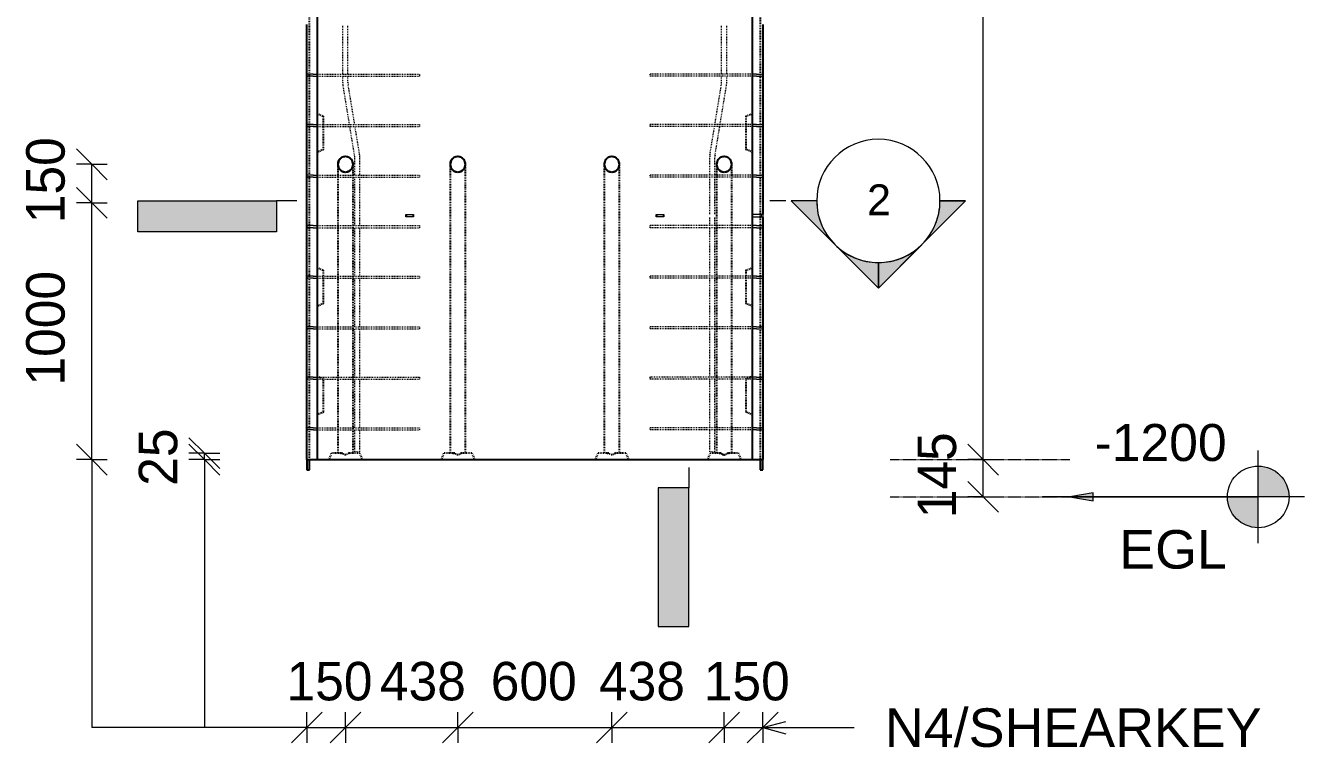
# Model space of a CAD drawing. Header units: millimetres. Extents: x -7053 to 9803, y -2516 to 13195.
# Drawn here: x -1802 to 3179, y -2516 to 295 of the extents above; entities that cross this region are included whole.
import ezdxf

# ---------------------------------------------------------------- set-up
doc = ezdxf.new("R2010")
doc.units = ezdxf.units.MM
doc.linetypes.add('Dash', pattern=[6.36, 3.18, -3.18])
doc.linetypes.add('Overhead', pattern=[3.97, 2.38, -1.59])
for name, color, linetype, lineweight in [('A-ANNO-DIMS', 211, 'Continuous', 9), ('A-ANNO-DIMS-60', 211, 'Continuous', 9), ('A-DETL-MBND', 5, 'Continuous', 18), ('A-FLOR-OVHD', 1, 'Overhead', 18), ('A-GENM', 13, 'Continuous', 18), ('A-WALL', 113, 'Continuous', 25), ('A-WALL-HDLN', 110, 'Dash', 25), ('G-ANNO-DIMS', 111, 'Continuous', 9), ('G-ANNO-SYMB', 111, 'Continuous', 9), ('G-ANNO-TEXT', 231, 'Continuous', 9), ('S-RBAR', 171, 'Continuous', 18)]:
    doc.layers.add(name, color=color, linetype=linetype, lineweight=lineweight)
doc.styles.add('Arial', font='arial.ttf', dxfattribs={"height": 120})
doc.styles.add('Arial_1', font='arial.ttf', dxfattribs={"height": 150})
doc.styles.add('Arial_2', font='arial.ttf', dxfattribs={"height": 144})
doc.styles.add('Nirmala UI Semilight', font='NirmalaS.ttf', dxfattribs={"height": 150})
doc.dimstyles.new('Arrow_Filled_-_2_5_NI_UI', dxfattribs={"dimscale": 304.8, "dimtxt": 157.104592, "dimasz": 0.393701, "dimexe": 0.19685, "dimexo": 0.0625, "dimgap": 0.19685, "dimtad": 1, "dimdec": 4, "dimzin": 0, "dimdsep": 46, "dimtxsty": 'Nirmala UI Semilight', "dimblk1": 'OBLIQUE', "dimblk2": 'OBLIQUE', "dimsah": 1, "dimcen": 0.09, "dimazin": 0, "dimtfac": 1, "dimtdec": 4, "dimtix": 1, "dimtmove": 0, "dimatfit": 3, "dimfxl": 0.19685, "dimfxlon": 1, "dimtvp": 1, "dimtolj": 1, "dimtzin": 0, "dimarcsym": 2})
doc.dimstyles.new('Arrow_Filled_-_2_5_NI_UI_1', dxfattribs={"dimscale": 304.8, "dimtxt": 157.104592, "dimasz": 0.393701, "dimexe": 0.19685, "dimexo": 0.0625, "dimgap": 0.19685, "dimtad": 1, "dimdec": 4, "dimzin": 0, "dimdsep": 46, "dimtxsty": 'Nirmala UI Semilight', "dimblk1": 'OBLIQUE', "dimblk2": 'OBLIQUE', "dimsah": 1, "dimcen": 0.09, "dimazin": 0, "dimtfac": 1, "dimtdec": 4, "dimtix": 1, "dimtmove": 2, "dimatfit": 3, "dimfxl": 0.19685, "dimfxlon": 1, "dimtvp": 1, "dimtolj": 1, "dimtzin": 0, "dimarcsym": 2})

# ---------------------------------------------------------------- blocks, each defined once
blk = doc.blocks.new('RR spread anchor face based - RR-SA-2_5-150-1726819-Elevation Front')
at = {"layer": 'A-GENM'}
for p, q in [((-326.2, 6755), (-323.7, 6755)), ((-326.2, 6745), (-326.2, 6755)), ((-323.7, 6745), (-326.2, 6745)), ((-323.7, 6755), (-298.7, 6755)), ((-323.7, 6755), (-323.7, 6745)), ((-298.7, 6745), (-323.7, 6745)), ((-298.7, 6755), (-296.2, 6755)), ((-298.7, 6755), (-298.7, 6745)), ((-296.2, 6745), (-298.7, 6745)), ((-296.2, 6755), (-296.2, 6745))]:
    blk.add_line(p, q, dxfattribs=at)
blk = doc.blocks.new('RR spread anchor face based - RR-SA-4_0-320-1726835-Elevation Front')
at = {"layer": 'A-GENM'}
for p, q in [((1028.8, 6756), (1063.8, 6756)), ((1063.8, 6744), (1028.8, 6744)), ((1063.8, 6756), (1068.8, 6756)), ((1063.8, 6744), (1063.8, 6756)), ((1068.8, 6744), (1063.8, 6744)), ((1068.8, 6756), (1068.8, 6744))]:
    blk.add_line(p, q, dxfattribs=at)
blk = doc.blocks.new('Detail View - M_Section Tail - Filled Horizontal-14034-Elevation Front')
at = {"layer": 'G-ANNO-SYMB'}
blk.add_hatch(color=256, dxfattribs=at).paths.add_polyline_path([(-824.4, -507.6), (-824.4, -387.6), (-1364.4, -387.6), (-1364.4, -507.6)])
for p, q in [((-1364.4, -507.6), (-1364.4, -387.6)), ((-1364.4, -387.6), (-824.4, -387.6)), ((-824.4, -387.6), (-824.4, -507.6)), ((-824.4, -507.6), (-1364.4, -507.6))]:
    blk.add_line(p, q, dxfattribs=at)
blk = doc.blocks.new('Detail View - M_Section Head - Filled SHOP DWG-1002450-Elevation Front')
at = {"layer": 'G-ANNO-SYMB'}
h = blk.add_hatch(color=256, dxfattribs=at)
edge = h.paths.add_edge_path()
edge.add_line((1179.9, -387.6), (1279.3, -387.6))
edge.add_arc((1519.3, -387.6), 240, 180, 225)
edge.add_line((1349.6, -557.4), (1179.9, -387.6))
h = blk.add_hatch(color=256, dxfattribs=at)
edge = h.paths.add_edge_path()
edge.add_line((1858.7, -387.6), (1689, -557.4))
edge.add_arc((1519.3, -387.6), 240, 315, 360)
edge.add_line((1759.3, -387.6), (1858.7, -387.6))
h = blk.add_hatch(color=256, dxfattribs=at)
edge = h.paths.add_edge_path()
edge.add_line((1519.3, -727.1), (1349.6, -557.4))
edge.add_arc((1519.3, -387.6), 240, 225, 270)
edge.add_line((1519.3, -627.6), (1519.3, -727.1))
h = blk.add_hatch(color=256, dxfattribs=at)
edge = h.paths.add_edge_path()
edge.add_line((1519.3, -727.1), (1519.3, -627.6))
edge.add_arc((1519.3, -387.6), 240, 270, 315)
edge.add_line((1689, -557.4), (1519.3, -727.1))
for p, q in [((1519.3, -727.1), (1179.9, -387.6)), ((1279.3, -387.6), (1179.9, -387.6)), ((1179.9, -387.6), (1349.6, -557.4)), ((1279.3, -387.6), (1179.9, -387.6)), ((1519.3, -727.1), (1858.7, -387.6)), ((1689, -557.4), (1858.7, -387.6)), ((1759.3, -387.6), (1858.7, -387.6)), ((1858.7, -387.6), (1759.3, -387.6)), ((1349.6, -557.4), (1519.3, -727.1)), ((1519.3, -727.1), (1689, -557.4)), ((1519.3, -627.6), (1519.3, -727.1)), ((1519.3, -727.1), (1519.3, -627.6))]:
    blk.add_line(p, q, dxfattribs=at)
for start, end in [(360, 180), (180, 360), (180, 225), (315, 0), (225, 270), (270, 315)]:
    blk.add_arc((1519.3, -387.6), 240, start, end, dxfattribs=at)
blk = doc.blocks.new('DIMBLOCK66-Elevation Front')
at = {"layer": 'A-ANNO-DIMS-60'}
for p, q in [((-1543.9, -395), (-1603.9, -335)), ((-1543.9, -395), (-1603.9, -395)), ((-1543.9, -1395), (-1543.9, -395)), ((-1543.9, -395), (-1483.9, -455)), ((-1543.9, -395), (-1483.9, -395)), ((-1543.9, -1395), (-1603.9, -1335)), ((-1543.9, -1395), (-1603.9, -1395)), ((-1543.9, -1395), (-1483.9, -1455)), ((-1543.9, -1395), (-1483.9, -1395))]:
    blk.add_line(p, q, dxfattribs=at)
at = {"layer": 'A-ANNO-DIMS-60', "color": 0, "insert": (-1799.6, -1106.4), "char_height": 150, "width": 507.305, "attachment_point": 1, "rotation": 90, "line_spacing_factor": 1.142579, "style": 'Nirmala UI Semilight'}
blk.add_mtext('1000', dxfattribs=at)
blk = doc.blocks.new('_Oblique')
at = {"color": 0, "linetype": 'ByBlock', "lineweight": -2}
blk.add_line((-0.5, -0.5), (0.5, 0.5), dxfattribs=at)
blk = doc.blocks.new('DIMBLOCK67-Elevation Front')
at = {"layer": 'A-ANNO-DIMS-60'}
for p, q in [((-1543.9, -245), (-1603.9, -185)), ((-1543.9, -245), (-1603.9, -245)), ((-1543.9, -395), (-1543.9, -245)), ((-1543.9, -245), (-1483.9, -305)), ((-1543.9, -245), (-1483.9, -245)), ((-1543.9, -395), (-1603.9, -335)), ((-1543.9, -395), (-1603.9, -395)), ((-1543.9, -395), (-1483.9, -455)), ((-1543.9, -395), (-1483.9, -395))]:
    blk.add_line(p, q, dxfattribs=at)
at = {"layer": 'A-ANNO-DIMS-60', "color": 0, "insert": (-1799.6, -474.2), "char_height": 150, "width": 370.196, "attachment_point": 1, "rotation": 90, "line_spacing_factor": 1.142579, "style": 'Nirmala UI Semilight'}
blk.add_mtext('150', dxfattribs=at)
blk = doc.blocks.new('DIMBLOCK68-Elevation Front')
at = {"layer": 'A-ANNO-DIMS-60'}
for p, q in [((-1105.4, -1370), (-1165.4, -1310)), ((-1105.4, -1395), (-1165.4, -1335)), ((-1105.4, -1370), (-1165.4, -1370)), ((-1105.4, -1395), (-1105.4, -1370)), ((-1105.4, -1370), (-1045.4, -1430)), ((-1105.4, -1370), (-1045.4, -1370)), ((-1105.4, -1395), (-1165.4, -1395)), ((-1105.4, -1395), (-1045.4, -1455)), ((-1105.4, -1395), (-1045.4, -1395))]:
    blk.add_line(p, q, dxfattribs=at)
at = {"layer": 'A-ANNO-DIMS-60', "color": 0, "insert": (-1361.1, -1496.8), "char_height": 150, "width": 274.219, "attachment_point": 1, "rotation": 90, "line_spacing_factor": 1.142579, "style": 'Nirmala UI Semilight'}
blk.add_mtext('25', dxfattribs=at)
blk = doc.blocks.new('DIMBLOCK69-Elevation Front')
at = {"layer": 'A-ANNO-DIMS-60'}
for p, q in [((-706.2, -2438.1), (-646.2, -2378.1)), ((-706.2, -2438.1), (-706.2, -2378.1)), ((-556.2, -2438.1), (-496.2, -2378.1)), ((-556.2, -2438.1), (-556.2, -2378.1)), ((-706.2, -2438.1), (-766.2, -2498.1)), ((-706.2, -2438.1), (-556.2, -2438.1)), ((-706.2, -2438.1), (-706.2, -2498.1)), ((-556.2, -2438.1), (-616.2, -2498.1)), ((-556.2, -2438.1), (-556.2, -2498.1))]:
    blk.add_line(p, q, dxfattribs=at)
at = {"layer": 'A-ANNO-DIMS-60', "color": 0, "insert": (-785.4, -2182.4), "char_height": 150, "width": 370.196, "attachment_point": 1, "line_spacing_factor": 1.142579, "style": 'Nirmala UI Semilight'}
blk.add_mtext('150', dxfattribs=at)
blk = doc.blocks.new('DIMBLOCK70-Elevation Front')
at = {"layer": 'A-ANNO-DIMS-60'}
for p, q in [((-556.2, -2438.1), (-496.2, -2378.1)), ((-556.2, -2438.1), (-556.2, -2378.1)), ((-118.7, -2438.1), (-58.7, -2378.1)), ((-118.7, -2438.1), (-118.7, -2378.1)), ((-556.2, -2438.1), (-616.2, -2498.1)), ((-556.2, -2438.1), (-118.7, -2438.1)), ((-556.2, -2438.1), (-556.2, -2498.1)), ((-118.7, -2438.1), (-178.7, -2498.1)), ((-118.7, -2438.1), (-118.7, -2498.1))]:
    blk.add_line(p, q, dxfattribs=at)
at = {"layer": 'A-ANNO-DIMS-60', "color": 0, "insert": (-421.9, -2182.4), "char_height": 150, "width": 414.756, "attachment_point": 1, "line_spacing_factor": 1.142579, "style": 'Nirmala UI Semilight'}
blk.add_mtext('438', dxfattribs=at)
blk = doc.blocks.new('DIMBLOCK71-Elevation Front')
at = {"layer": 'A-ANNO-DIMS-60'}
for p, q in [((-118.7, -2438.1), (-58.7, -2378.1)), ((-118.7, -2438.1), (-118.7, -2378.1)), ((481.3, -2438.1), (541.3, -2378.1)), ((481.3, -2438.1), (481.3, -2378.1)), ((-118.7, -2438.1), (-178.7, -2498.1)), ((-118.7, -2438.1), (481.3, -2438.1)), ((-118.7, -2438.1), (-118.7, -2498.1)), ((481.3, -2438.1), (421.3, -2498.1)), ((481.3, -2438.1), (481.3, -2498.1))]:
    blk.add_line(p, q, dxfattribs=at)
at = {"layer": 'A-ANNO-DIMS-60', "color": 0, "insert": (9.9, -2182.4), "char_height": 150, "width": 411.328, "attachment_point": 1, "line_spacing_factor": 1.142579, "style": 'Nirmala UI Semilight'}
blk.add_mtext('600', dxfattribs=at)
blk = doc.blocks.new('DIMBLOCK72-Elevation Front')
at = {"layer": 'A-ANNO-DIMS-60'}
for p, q in [((481.3, -2438.1), (541.3, -2378.1)), ((481.3, -2438.1), (481.3, -2378.1)), ((918.8, -2438.1), (978.8, -2378.1)), ((918.8, -2438.1), (918.8, -2378.1)), ((481.3, -2438.1), (421.3, -2498.1)), ((481.3, -2438.1), (918.8, -2438.1)), ((481.3, -2438.1), (481.3, -2498.1)), ((918.8, -2438.1), (858.8, -2498.1)), ((918.8, -2438.1), (918.8, -2498.1))]:
    blk.add_line(p, q, dxfattribs=at)
at = {"layer": 'A-ANNO-DIMS-60', "color": 0, "insert": (431.3, -2182.4), "char_height": 150, "width": 414.756, "attachment_point": 1, "line_spacing_factor": 1.142579, "style": 'Nirmala UI Semilight'}
blk.add_mtext('438', dxfattribs=at)
blk = doc.blocks.new('DIMBLOCK73-Elevation Front')
at = {"layer": 'A-ANNO-DIMS-60'}
for p, q in [((918.8, -2438.1), (978.8, -2378.1)), ((918.8, -2438.1), (918.8, -2378.1)), ((1068.8, -2438.1), (1128.8, -2378.1)), ((1068.8, -2438.1), (1068.8, -2378.1)), ((918.8, -2438.1), (858.8, -2498.1)), ((918.8, -2438.1), (1068.8, -2438.1)), ((918.8, -2438.1), (918.8, -2498.1)), ((1068.8, -2438.1), (1008.8, -2498.1)), ((1068.8, -2438.1), (1068.8, -2498.1))]:
    blk.add_line(p, q, dxfattribs=at)
at = {"layer": 'A-ANNO-DIMS-60', "color": 0, "insert": (839.6, -2182.4), "char_height": 150, "width": 370.196, "attachment_point": 1, "line_spacing_factor": 1.142579, "style": 'Nirmala UI Semilight'}
blk.add_mtext('150', dxfattribs=at)
blk = doc.blocks.new('DIMBLOCK79-Elevation Front')
at = {"layer": 'A-ANNO-DIMS-60'}
for p, q in [((1927.7, -1395), (1867.7, -1335)), ((1927.7, -1395), (1867.7, -1395)), ((1927.7, -1540), (1927.7, -1395)), ((1927.7, -1395), (1987.7, -1455)), ((1927.7, -1395), (1987.7, -1395)), ((1927.7, -1540), (1867.7, -1480)), ((1927.7, -1540), (1867.7, -1540)), ((1927.7, -1540), (1987.7, -1600)), ((1927.7, -1540), (1987.7, -1540))]:
    blk.add_line(p, q, dxfattribs=at)
at = {"layer": 'A-ANNO-DIMS-60', "color": 0, "insert": (1672, -1623.2), "char_height": 150, "width": 373.623, "attachment_point": 1, "rotation": 90, "line_spacing_factor": 1.142579, "style": 'Nirmala UI Semilight'}
blk.add_mtext('145', dxfattribs=at)
blk = doc.blocks.new('DIMBLOCK80-Elevation Front')
at = {"layer": 'A-ANNO-DIMS-60'}
for p, q in [((1927.7, 3660), (1867.7, 3720)), ((1927.7, 3660), (1867.7, 3660)), ((1927.7, -1395), (1927.7, 3660)), ((1927.7, 3660), (1987.7, 3600)), ((1927.7, 3660), (1987.7, 3660)), ((1927.7, -1395), (1867.7, -1335)), ((1927.7, -1395), (1867.7, -1395)), ((1927.7, -1395), (1987.7, -1455)), ((1927.7, -1395), (1987.7, -1395))]:
    blk.add_line(p, q, dxfattribs=at)
at = {"layer": 'A-ANNO-DIMS-60', "color": 0, "insert": (1672, 904), "char_height": 150, "width": 548.438, "attachment_point": 1, "rotation": 90, "line_spacing_factor": 1.142579, "style": 'Nirmala UI Semilight'}
blk.add_mtext('5055', dxfattribs=at)
blk = doc.blocks.new('Spot Elevations - M_Spot Elevation - Target Filled-10609-Elevation Front')
at = {"layer": 'G-ANNO-DIMS'}
h = blk.add_hatch(color=256, dxfattribs=at)
edge = h.paths.add_edge_path()
edge.add_line((2998.6, -1540), (3118.6, -1540))
edge.add_arc((2998.6, -1540), 120, 0, 90)
edge.add_line((2998.6, -1420), (2998.6, -1540))
h = blk.add_hatch(color=256, dxfattribs=at)
edge = h.paths.add_edge_path()
edge.add_line((2998.6, -1540), (2878.6, -1540))
edge.add_arc((2998.6, -1540), 120, 180, 270)
edge.add_line((2998.6, -1660), (2998.6, -1540))
for p, q in [((2998.6, -1720), (2998.6, -1360)), ((3178.6, -1540), (2158.6, -1540))]:
    blk.add_line(p, q, dxfattribs=at)
blk.add_circle((2998.6, -1540), 120, dxfattribs=at)

msp = doc.modelspace()

# ---------------------------------------------------------------- hatches: boundary and pattern name
at = {"layer": 'G-ANNO-DIMS'}
msp.add_hatch(color=256, dxfattribs=at).paths.add_polyline_path([(2265.28396, -1540), (2355.28396, -1555.86943), (2355.28396, -1524.13057)])

# ---------------------------------------------------------------- linework, layer by layer
at = {"layer": 'A-DETL-MBND'}
for p, q in [((-1543.90882, -1395), (-1543.90882, -2438.13025)), ((-1105.43572, -1395), (-1105.43572, -2438.13025)), ((-706.19617, -2438.13025), (-1543.90882, -2438.13025))]:
    msp.add_line(p, q, dxfattribs=at)
at = {"layer": 'A-FLOR-OVHD'}
for p, q in [((1565.28396, -1395), (2265.28396, -1395)), ((1565.28396, -1540), (2265.28396, -1540))]:
    msp.add_line(p, q, dxfattribs=at)
at = {"layer": 'A-GENM', "lineweight": 25}
for p, q in [((-706.19617, -1395), (-706.19617, -1435)), ((-706.19617, -1435), (-696.19359, -1435)), ((-696.19359, -1435), (-696.19359, -1394.99756)), ((1058.80125, -1395), (1058.80125, -1435)), ((1058.80125, -1435), (1068.80383, -1435)), ((1068.80383, -1435), (1068.80383, -1395))]:
    msp.add_line(p, q, dxfattribs=at)
at = {"layer": 'A-WALL'}
for p, q in [((-666.19617, 7060), (-666.19617, -1395)), ((1028.80383, -1395), (1028.80383, 7060)), ((-706.19617, 102.82452), (-706.19617, 298.84215)), ((1068.80383, 298.84215), (1068.80383, 102.82452)), ((-706.19617, -93.95326), (-706.19617, 102.06437)), ((1068.80383, 102.06437), (1068.80383, -93.95326)), ((-706.19617, -290.73104), (-706.19617, -94.71341)), ((1068.80383, -94.71341), (1068.80383, -290.73104)), ((-706.19617, -487.50882), (-706.19617, -291.49118)), ((1068.80383, -291.49118), (1068.80383, -439)), ((-706.19617, -684.28659), (-706.19617, -488.26896)), ((1068.80383, -451), (1068.80383, -487.50882)), ((1068.80383, -488.26896), (1068.80383, -684.28659)), ((-706.19617, -881.06437), (-706.19617, -685.04674)), ((1068.80383, -685.04674), (1068.80383, -881.06437)), ((-706.19617, -1077.84215), (-706.19617, -881.82452)), ((1068.80383, -881.82452), (1068.80383, -1077.84215)), ((-706.19617, -1274.61993), (-706.19617, -1078.60229)), ((1068.80383, -1078.60229), (1068.80383, -1274.61993)), ((-706.19617, -1395), (-706.19617, -1275.38007)), ((1068.80383, -1275.38007), (1068.80383, -1395)), ((-706.19617, -1395), (1068.80383, -1395))]:
    msp.add_line(p, q, dxfattribs=at)
at = {"layer": 'A-WALL', "flags": 128}
for points in [[(-556.19617, -215), (-571.23068, -219.03919), (-582.2167, -230.06909), (-586.19617, -245)], [(-586.19617, -245), (-582.15698, -260.03451), (-571.12708, -271.02053), (-556.19617, -275)], [(-526.19617, -245), (-530.23536, -229.96549), (-541.26526, -218.97947), (-556.19617, -215)], [(-556.19617, -275), (-541.16166, -270.96081), (-530.17564, -259.93091), (-526.19617, -245)], [(-526.19617, -250.72272), (-526.19617, -245.13838), (-526.19617, -245)], [(-118.69617, -215), (-133.73068, -219.03919), (-144.7167, -230.06909), (-148.69617, -245)], [(-148.69617, -245), (-144.65698, -260.03451), (-133.62708, -271.02053), (-118.69617, -275)], [(-88.69617, -245), (-92.73536, -229.96549), (-103.76526, -218.97947), (-118.69617, -215)], [(-118.69617, -275), (-103.66166, -270.96081), (-92.67564, -259.93091), (-88.69617, -245)], [(-88.69617, -250.72272), (-88.69617, -245.13838), (-88.69617, -245)], [(481.30383, -215), (466.26932, -219.03919), (455.2833, -230.06909), (451.30383, -245)], [(451.30383, -245), (455.34302, -260.03451), (466.37292, -271.02053), (481.30383, -275)], [(511.30383, -245), (507.26464, -229.96549), (496.23474, -218.97947), (481.30383, -215)], [(481.30383, -275), (496.33834, -270.96081), (507.32436, -259.93091), (511.30383, -245)], [(511.30383, -250.72272), (511.30383, -245.13838), (511.30383, -245)], [(918.80383, -215), (903.76932, -219.03919), (892.7833, -230.06909), (888.80383, -245)], [(888.80383, -245), (892.84302, -260.03451), (903.87292, -271.02053), (918.80383, -275)], [(948.80383, -245), (944.76464, -229.96549), (933.73474, -218.97947), (918.80383, -215)], [(918.80383, -275), (933.83834, -270.96081), (944.82436, -259.93091), (948.80383, -245)], [(948.80383, -250.72272), (948.80383, -245.13838), (948.80383, -245)]]:
    msp.add_lwpolyline(points, dxfattribs=at)
at = {"layer": 'A-WALL'}
for centre, start, end in [((-556.19617, -245), 150.6727618, 179.61937532), ((-556.19617, -245), 180.42457698, 209.72326815), ((-556.19617, -245), 120.83030229, 149.6053058), ((-556.19617, -245), 90.72252687, 119.42229601), ((-556.19617, -245), 61.01869337, 89.26639009), ((-556.19617, -245), 30.83105155, 59.6045335), ((-556.19617, -245), 0.3777518, 29.77056829), ((-556.19617, -245), 330.71898335, 359.57221129), ((-118.69617, -245), 150.6727618, 179.61937532), ((-118.69617, -245), 180.42457698, 209.72326815), ((-118.69617, -245), 120.83030229, 149.6053058), ((-118.69617, -245), 90.72252687, 119.42229601), ((-118.69617, -245), 61.01869337, 89.26639009), ((-118.69617, -245), 30.83105155, 59.6045335), ((-118.69617, -245), 0.3777518, 29.77056829), ((-118.69617, -245), 330.71898335, 359.57221129), ((481.30383, -245), 150.6727618, 179.61937532), ((481.30383, -245), 180.42457698, 209.72326815), ((481.30383, -245), 120.83030229, 149.6053058), ((481.30383, -245), 90.72252687, 119.42229601), ((481.30383, -245), 61.01869337, 89.26639009), ((481.30383, -245), 30.83105155, 59.6045335), ((481.30383, -245), 0.3777518, 29.77056829), ((481.30383, -245), 330.71898335, 359.57221129), ((918.80383, -245), 150.6727618, 179.61937532), ((918.80383, -245), 180.42457698, 209.72326815), ((918.80383, -245), 120.83030229, 149.6053058), ((918.80383, -245), 90.72252687, 119.42229601), ((918.80383, -245), 61.01869337, 89.26639009), ((918.80383, -245), 30.83105155, 59.6045335), ((918.80383, -245), 0.3777518, 29.77056829), ((918.80383, -245), 330.71898335, 359.57221129), ((-556.19617, -245), 210.81300667, 239.62313313), ((-556.19617, -245), 241.01713814, 269.26797703), ((-556.19617, -245), 270.72093746, 299.42390155), ((-556.19617, -245), 300.81202935, 329.6241405), ((-118.69617, -245), 210.81300667, 239.62313313), ((-118.69617, -245), 241.01713814, 269.26797703), ((-118.69617, -245), 270.72093746, 299.42390155), ((-118.69617, -245), 300.81202935, 329.6241405), ((481.30383, -245), 210.81300667, 239.62313313), ((481.30383, -245), 241.01713814, 269.26797703), ((481.30383, -245), 270.72093746, 299.42390155), ((481.30383, -245), 300.81202935, 329.6241405), ((918.80383, -245), 210.81300667, 239.62313313), ((918.80383, -245), 241.01713814, 269.26797703), ((918.80383, -245), 270.72093746, 299.42390155), ((918.80383, -245), 300.81202935, 329.6241405)]:
    msp.add_arc(centre, 30, start, end, dxfattribs=at)
at = {"layer": 'A-WALL-HDLN'}
for p, q in [((-696.19359, -1394.94795), (-696.19359, 3650)), ((1058.80125, 3650), (1058.80125, -1394.95039)), ((-666.19617, -47.5), (-641.19617, -57.5)), ((1003.80383, -57.5), (1028.80383, -47.5)), ((-641.19617, -187.5), (-641.19617, -57.5)), ((1003.80383, -57.5), (1003.80383, -187.5)), ((-641.19617, -187.5), (-666.19617, -197.5)), ((1028.80383, -197.5), (1003.80383, -187.5)), ((-586.19617, -335), (-586.19617, -1370)), ((-526.19617, -1370), (-526.19617, -335)), ((-148.69617, -335), (-148.69617, -1370)), ((-88.69617, -1370), (-88.69617, -335)), ((451.30383, -335), (451.30383, -1370)), ((511.30383, -1370), (511.30383, -335)), ((888.80383, -335), (888.80383, -1370)), ((948.80383, -1370), (948.80383, -335)), ((-666.19617, -647.5), (-641.19617, -657.5)), ((-641.19617, -787.5), (-641.19617, -657.5)), ((1003.80383, -657.5), (1028.80383, -647.5)), ((1003.80383, -657.5), (1003.80383, -787.5)), ((-641.19617, -787.5), (-666.19617, -797.5)), ((1028.80383, -797.5), (1003.80383, -787.5)), ((-666.19617, -1070), (-641.19617, -1080)), ((-641.19617, -1210), (-641.19617, -1080)), ((1003.80383, -1080), (1028.80383, -1070)), ((1003.80383, -1080), (1003.80383, -1210)), ((-641.19617, -1210), (-666.19617, -1220)), ((1028.80383, -1220), (1003.80383, -1210)), ((-611.19617, -1370), (-621.19617, -1395)), ((-568.18575, -1370), (-611.19617, -1370)), ((-574.79845, -1370), (-568.18575, -1370)), ((-544.20659, -1370), (-537.59389, -1370)), ((-501.19617, -1370), (-544.20659, -1370)), ((-501.19617, -1370), (-491.19617, -1395)), ((-173.69617, -1370), (-183.69617, -1395)), ((-130.68575, -1370), (-173.69617, -1370)), ((-137.29845, -1370), (-130.68575, -1370)), ((-106.70659, -1370), (-100.09389, -1370)), ((-63.69617, -1370), (-106.70659, -1370)), ((-63.69617, -1370), (-53.69617, -1395)), ((426.30383, -1370), (416.30383, -1395)), ((469.31425, -1370), (426.30383, -1370)), ((462.70155, -1370), (469.31425, -1370)), ((493.29341, -1370), (499.90611, -1370)), ((536.30383, -1370), (493.29341, -1370)), ((536.30383, -1370), (546.30383, -1395)), ((863.80383, -1370), (853.80383, -1395)), ((906.51656, -1370), (863.80383, -1370)), ((899.94653, -1370), (906.51656, -1370)), ((906.53019, -1370), (907.12101, -1370)), ((930.48665, -1370), (931.07747, -1370)), ((931.09111, -1370), (937.66113, -1370)), ((973.80383, -1370), (931.09111, -1370)), ((973.80383, -1370), (983.80383, -1395))]:
    msp.add_line(p, q, dxfattribs=at)
at = {"layer": 'A-WALL-HDLN', "flags": 128}
for points in [[(-586.19617, -245.38007), (-586.19617, -249.10169), (-586.19617, -261.03291), (-586.19617, -279.70613), (-586.19617, -303.41931), (-586.19617, -330.01104), (-586.19617, -335)], [(-148.69617, -245.38007), (-148.69617, -249.10169), (-148.69617, -261.03291), (-148.69617, -279.70613), (-148.69617, -303.41931), (-148.69617, -330.01104), (-148.69617, -335)], [(451.30383, -245.38007), (451.30383, -249.10169), (451.30383, -261.03291), (451.30383, -279.70613), (451.30383, -303.41931), (451.30383, -330.01104), (451.30383, -335)], [(888.80383, -245.38007), (888.80383, -249.10169), (888.80383, -261.03291), (888.80383, -279.70613), (888.80383, -303.41931), (888.80383, -330.01104), (888.80383, -335)], [(-526.19617, -335), (-526.19617, -308.13961), (-526.19617, -283.7275), (-526.19617, -263.98882), (-526.19617, -250.72272)], [(-88.69617, -335), (-88.69617, -308.13961), (-88.69617, -283.7275), (-88.69617, -263.98882), (-88.69617, -250.72272)], [(511.30383, -335), (511.30383, -308.13961), (511.30383, -283.7275), (511.30383, -263.98882), (511.30383, -250.72272)], [(948.80383, -335), (948.80383, -308.13961), (948.80383, -283.7275), (948.80383, -263.98882), (948.80383, -250.72272)], [(-556.19617, -1376.25), (-559.27428, -1375.85417), (-562.31989, -1374.67088), (-565.30087, -1372.71259), (-568.18575, -1370)], [(-544.20659, -1370), (-547.09147, -1372.71259), (-550.07245, -1374.67088), (-553.11806, -1375.85417), (-556.19617, -1376.25)], [(-118.69617, -1376.25), (-121.77428, -1375.85417), (-124.81989, -1374.67088), (-127.80087, -1372.71259), (-130.68575, -1370)], [(-106.70659, -1370), (-109.59147, -1372.71259), (-112.57245, -1374.67088), (-115.61806, -1375.85417), (-118.69617, -1376.25)], [(481.30383, -1376.25), (478.22572, -1375.85417), (475.18011, -1374.67088), (472.19913, -1372.71259), (469.31425, -1370)], [(493.29341, -1370), (490.40853, -1372.71259), (487.42755, -1374.67088), (484.38194, -1375.85417), (481.30383, -1376.25)], [(918.80383, -1376.57929), (915.64478, -1376.16232), (912.52086, -1374.91603), (909.46679, -1372.85428), (906.51656, -1370)], [(907.12101, -1370), (909.93802, -1372.57078), (912.84361, -1374.42563), (915.80876, -1375.546), (918.80383, -1375.92071)], [(918.80383, -1375.92071), (921.7989, -1375.546), (924.76405, -1374.42563), (927.66964, -1372.57078), (930.48665, -1370)], [(931.09111, -1370), (928.14087, -1372.85428), (925.0868, -1374.91603), (921.96288, -1376.16232), (918.80383, -1376.57929)]]:
    msp.add_lwpolyline(points, dxfattribs=at)
at = {"layer": 'G-ANNO-DIMS'}
for p, q in [((2355.28396, -1524.13057), (2265.28396, -1540)), ((2265.28396, -1540), (2355.28396, -1555.86943)), ((2265.28396, -1540), (2704.40146, -1540)), ((2355.28396, -1555.86943), (2355.28396, -1524.13057)), ((2704.40146, -1540), (2998.59816, -1540))]:
    msp.add_line(p, q, dxfattribs=at)
at = {"layer": 'G-ANNO-SYMB'}
for p, q in [((-745.2759, -387.6484), (-824.39416, -387.6484)), ((1159.28886, -387.6484), (1096.5183, -387.6484)), ((781.19983, -1425.15455), (781.19983, -1504.30167))]:
    msp.add_line(p, q, dxfattribs=at)
at = {"layer": 'G-ANNO-TEXT', "color": 7}
for q in [(1158.89243, -2414.32558), (1158.89243, -2462.55643), (1424.71807, -2438.441)]:
    msp.add_line((1068.89243, -2438.441), q, dxfattribs=at)
at = {"layer": 'S-RBAR', "linetype": 'Dash'}
for p, q in [((-566.19617, 106.44444), (-566.19617, 295.22222)), ((-546.19617, 106.44444), (-546.19617, 295.22222)), ((908.80383, 106.44444), (908.80383, 295.22222)), ((928.80383, 106.44444), (928.80383, 295.22222)), ((-666.14656, 106.44444), (-266.19617, 106.44444)), ((-266.19617, 98.44444), (-266.19617, 106.44444)), ((1028.75422, 106.44444), (628.80383, 106.44444)), ((628.80383, 106.44444), (628.80383, 98.44444)), ((-666.14656, 98.44444), (-266.19617, 98.44444)), ((-566.19617, 73.54951), (-566.19617, 98.44444)), ((-540.21185, -90.33333), (-565.34091, 63.03987)), ((-546.19617, 73.54951), (-546.19617, 98.44444)), ((-519.94518, -90.33333), (-545.60407, 66.2736)), ((1028.75422, 98.44444), (628.80383, 98.44444)), ((882.55284, -90.33333), (908.21173, 66.2736)), ((902.81951, -90.33333), (927.94857, 63.03987)), ((908.80383, 73.54951), (908.80383, 98.44444)), ((928.80383, 73.54951), (928.80383, 98.44444)), ((-666.14656, -90.33333), (-266.19617, -90.33333)), ((-666.14656, -98.33333), (-266.19617, -98.33333)), ((-520.68278, -209.52746), (-538.90111, -98.33333)), ((-500.94593, -206.29372), (-518.63444, -98.33333)), ((-266.19617, -98.33333), (-266.19617, -90.33333)), ((1028.75422, -90.33333), (628.80383, -90.33333)), ((628.80383, -90.33333), (628.80383, -98.33333)), ((1028.75422, -98.33333), (628.80383, -98.33333)), ((863.55909, -206.26017), (881.2421, -98.33333)), ((883.29593, -209.4939), (901.50877, -98.33333)), ((-520.09067, -287.11111), (-520.09067, -216.80336)), ((-500.09067, -287.11111), (-500.09067, -216.80336)), ((862.70383, -287.11111), (862.70383, -216.76981)), ((882.70383, -287.11111), (882.70383, -216.76981)), ((-666.14656, -287.11111), (-266.19617, -287.11111)), ((-666.14656, -295.11111), (-266.19617, -295.11111)), ((-520.09067, -483.88889), (-520.09067, -295.11111)), ((-500.09067, -483.88889), (-500.09067, -295.11111)), ((-266.19617, -295.11111), (-266.19617, -287.11111)), ((1028.75422, -287.11111), (628.80383, -287.11111)), ((628.80383, -287.11111), (628.80383, -295.11111)), ((1028.75422, -295.11111), (628.80383, -295.11111)), ((862.70383, -439), (862.70383, -295.11111)), ((882.70383, -439), (882.70383, -295.11111)), ((-666.14656, -483.88889), (-266.19617, -483.88889)), ((-666.14656, -491.88889), (-266.19617, -491.88889)), ((-520.09067, -680.66667), (-520.09067, -491.88889)), ((-500.09067, -680.66667), (-500.09067, -491.88889)), ((-266.19617, -491.88889), (-266.19617, -483.88889)), ((1028.75422, -483.88889), (628.80383, -483.88889)), ((628.80383, -483.88889), (628.80383, -491.88889)), ((1028.75422, -491.88889), (628.80383, -491.88889)), ((862.70383, -483.88889), (862.70383, -451)), ((862.70383, -680.66667), (862.70383, -491.88889)), ((882.70383, -483.88889), (882.70383, -451)), ((882.70383, -680.66667), (882.70383, -491.88889)), ((-666.14656, -680.66667), (-266.19617, -680.66667)), ((-666.14656, -688.66667), (-266.19617, -688.66667)), ((-520.09067, -877.44444), (-520.09067, -688.66667)), ((-500.09067, -877.44444), (-500.09067, -688.66667)), ((-266.19617, -688.66667), (-266.19617, -680.66667)), ((1028.75422, -680.66667), (628.80383, -680.66667)), ((628.80383, -680.66667), (628.80383, -688.66667)), ((1028.75422, -688.66667), (628.80383, -688.66667)), ((862.70383, -877.44444), (862.70383, -688.66667)), ((882.70383, -877.44444), (882.70383, -688.66667)), ((-666.14656, -877.44444), (-266.19617, -877.44444)), ((-666.14656, -885.44444), (-266.19617, -885.44444)), ((-520.09067, -1074.22222), (-520.09067, -885.44444)), ((-500.09067, -1074.22222), (-500.09067, -885.44444)), ((-266.19617, -885.44444), (-266.19617, -877.44444)), ((1028.75422, -877.44444), (628.80383, -877.44444)), ((628.80383, -877.44444), (628.80383, -885.44444)), ((1028.75422, -885.44444), (628.80383, -885.44444)), ((862.70383, -1074.22222), (862.70383, -885.44444)), ((882.70383, -1074.22222), (882.70383, -885.44444)), ((-666.14656, -1074.22222), (-655.76583, -1074.22222)), ((-666.14656, -1082.22222), (-266.19617, -1082.22222)), ((-655.51539, -1074.22222), (-266.19617, -1074.22222)), ((-520.09067, -1271), (-520.09067, -1082.22222)), ((-500.09067, -1271), (-500.09067, -1082.22222)), ((-266.19617, -1082.22222), (-266.19617, -1074.22222)), ((1018.12305, -1074.22222), (628.80383, -1074.22222)), ((628.80383, -1074.22222), (628.80383, -1082.22222)), ((1028.75422, -1082.22222), (628.80383, -1082.22222)), ((862.70383, -1271), (862.70383, -1082.22222)), ((882.70383, -1271), (882.70383, -1082.22222)), ((1028.75422, -1074.22222), (1018.37349, -1074.22222)), ((-666.14656, -1271), (-266.19617, -1271)), ((-666.14656, -1279), (-266.19617, -1279)), ((-520.09067, -1365), (-520.09067, -1279)), ((-500.09067, -1365), (-500.09067, -1279)), ((-266.19617, -1279), (-266.19617, -1271)), ((1028.75422, -1271), (628.80383, -1271)), ((628.80383, -1271), (628.80383, -1279)), ((1028.75422, -1279), (628.80383, -1279)), ((862.70383, -1365), (862.70383, -1279)), ((882.70383, -1365), (882.70383, -1279)), ((-500.09067, -1365), (-520.09067, -1365)), ((882.70383, -1365), (862.70383, -1365))]:
    msp.add_line(p, q, dxfattribs=at)
at = {"layer": 'S-RBAR'}
for p, q in [((-682.19617, 106.44444), (-702.19617, 106.44444)), ((-682.19617, 106.44444), (-666.19617, 106.44444)), ((1044.80383, 106.44444), (1028.80383, 106.44444)), ((1044.80383, 106.44444), (1064.80383, 106.44444)), ((-682.19617, 98.44444), (-702.19617, 98.44444)), ((-682.19617, 98.44444), (-666.19617, 98.44444)), ((1044.80383, 98.44444), (1028.80383, 98.44444)), ((1044.80383, 98.44444), (1064.80383, 98.44444)), ((-682.19617, -90.33333), (-702.19617, -90.33333)), ((-682.19617, -98.33333), (-702.19617, -98.33333)), ((-682.19617, -90.33333), (-666.19617, -90.33333)), ((-682.19617, -98.33333), (-666.19617, -98.33333)), ((1044.80383, -90.33333), (1028.80383, -90.33333)), ((1044.80383, -98.33333), (1028.80383, -98.33333)), ((1044.80383, -90.33333), (1064.80383, -90.33333)), ((1044.80383, -98.33333), (1064.80383, -98.33333)), ((-682.19617, -287.11111), (-702.19617, -287.11111)), ((-682.19617, -295.11111), (-702.19617, -295.11111)), ((-682.19617, -287.11111), (-666.19617, -287.11111)), ((-682.19617, -295.11111), (-666.19617, -295.11111)), ((1044.80383, -287.11111), (1028.80383, -287.11111)), ((1044.80383, -295.11111), (1028.80383, -295.11111)), ((1044.80383, -287.11111), (1064.80383, -287.11111)), ((1044.80383, -295.11111), (1064.80383, -295.11111)), ((-682.19617, -483.88889), (-702.19617, -483.88889)), ((-682.19617, -491.88889), (-702.19617, -491.88889)), ((-682.19617, -483.88889), (-666.19617, -483.88889)), ((-682.19617, -491.88889), (-666.19617, -491.88889)), ((1044.80383, -483.88889), (1028.80383, -483.88889)), ((1044.80383, -491.88889), (1028.80383, -491.88889)), ((1044.80383, -483.88889), (1064.80383, -483.88889)), ((1044.80383, -491.88889), (1064.80383, -491.88889)), ((-682.19617, -680.66667), (-702.19617, -680.66667)), ((-682.19617, -688.66667), (-702.19617, -688.66667)), ((-682.19617, -680.66667), (-666.19617, -680.66667)), ((-682.19617, -688.66667), (-666.19617, -688.66667)), ((1044.80383, -680.66667), (1028.80383, -680.66667)), ((1044.80383, -688.66667), (1028.80383, -688.66667)), ((1044.80383, -680.66667), (1064.80383, -680.66667)), ((1044.80383, -688.66667), (1064.80383, -688.66667)), ((-682.19617, -877.44444), (-702.19617, -877.44444)), ((-682.19617, -885.44444), (-702.19617, -885.44444)), ((-682.19617, -877.44444), (-666.19617, -877.44444)), ((-682.19617, -885.44444), (-666.19617, -885.44444)), ((1044.80383, -877.44444), (1028.80383, -877.44444)), ((1044.80383, -885.44444), (1028.80383, -885.44444)), ((1044.80383, -877.44444), (1064.80383, -877.44444)), ((1044.80383, -885.44444), (1064.80383, -885.44444)), ((-682.19617, -1074.22222), (-702.19617, -1074.22222)), ((-682.19617, -1082.22222), (-702.19617, -1082.22222)), ((-682.19617, -1074.22222), (-666.19617, -1074.22222)), ((-682.19617, -1082.22222), (-666.19617, -1082.22222)), ((1044.80383, -1074.22222), (1028.80383, -1074.22222)), ((1044.80383, -1082.22222), (1028.80383, -1082.22222)), ((1044.80383, -1074.22222), (1064.80383, -1074.22222)), ((1044.80383, -1082.22222), (1064.80383, -1082.22222)), ((-682.19617, -1271), (-702.19617, -1271)), ((-682.19617, -1279), (-702.19617, -1279)), ((-682.19617, -1271), (-666.19617, -1271)), ((-682.19617, -1279), (-666.19617, -1279)), ((1044.80383, -1271), (1028.80383, -1271)), ((1044.80383, -1279), (1028.80383, -1279)), ((1044.80383, -1271), (1064.80383, -1271)), ((1044.80383, -1279), (1064.80383, -1279))]:
    msp.add_line(p, q, dxfattribs=at)
for centre, start, end in [((-702.19617, 102.44444), 90, 270), ((1064.80383, 102.44444), 270, 90), ((-702.19617, -94.33333), 90, 270), ((1064.80383, -94.33333), 270, 90), ((-702.19617, -291.11111), 90, 270), ((1064.80383, -291.11111), 270, 90), ((-702.19617, -487.88889), 90, 270), ((1064.80383, -487.88889), 270, 90), ((-702.19617, -684.66667), 90, 270), ((1064.80383, -684.66667), 270, 90), ((-702.19617, -881.44444), 90, 270), ((1064.80383, -881.44444), 270, 90), ((-702.19617, -1078.22222), 90, 270), ((1064.80383, -1078.22222), 270, 90), ((-702.19617, -1275), 90, 270), ((1064.80383, -1275), 270, 90)]:
    msp.add_arc(centre, 4, start, end, dxfattribs=at)
at = {"layer": 'S-RBAR', "linetype": 'Dash'}
for centre, radius, start, end in [((-501.19617, 73.54951), 65, 180, 189.30481499), ((-501.19617, 73.54951), 45, 180, 189.30481499), ((863.80383, 73.54951), 45, 350.69518501, 360), ((863.80383, 73.54951), 65, 350.69518501, 0), ((-565.09067, -216.80336), 45, 360, 9.30481499), ((-565.09067, -216.80336), 65, 360, 9.30481499), ((927.70383, -216.76981), 65, 170.69518501, 180), ((927.70383, -216.76981), 45, 170.69518501, 180)]:
    msp.add_arc(centre, radius, start, end, dxfattribs=at)

# ---------------------------------------------------------------- block references
at = {"layer": 'A-GENM'}
for name, p in [('RR spread anchor face based - RR-SA-2_5-150-1726819-Elevation Front', (5, -7195)), ('RR spread anchor face based - RR-SA-2_5-150-1726819-Elevation Front', (980, -7195)), ('RR spread anchor face based - RR-SA-4_0-320-1726835-Elevation Front', (0, -7195))]:
    msp.add_blockref(name, p, dxfattribs=at)
at = {"layer": 'G-ANNO-DIMS'}
msp.add_blockref('Spot Elevations - M_Spot Elevation - Target Filled-10609-Elevation Front', (0, 0), dxfattribs=at)
at = {"layer": 'G-ANNO-SYMB'}
for name in ['Detail View - M_Section Head - Filled SHOP DWG-1002450-Elevation Front', 'Detail View - M_Section Tail - Filled Horizontal-14034-Elevation Front']:
    msp.add_blockref(name, (0, 0), dxfattribs=at)
at = {"layer": 'G-ANNO-SYMB', "extrusion": (0, 0, -1), "rotation": 90.00000000000077}
msp.add_blockref('Detail View - M_Section Tail - Filled Horizontal-14034-Elevation Front', (-1168.84823, -679.90751), dxfattribs=at)

# ---------------------------------------------------------------- texts
at = {"layer": 'G-ANNO-SYMB', "insert": (1475.25909, -323.04778), "char_height": 120, "width": 115.443, "attachment_point": 1, "style": 'Arial'}
msp.add_mtext('2', dxfattribs=at)
at = {"layer": 'G-ANNO-TEXT', "color": 7, "char_height": 150, "attachment_point": 1, "style": 'Arial_1'}
for s, insert, width in [('EGL ', (2457.33579, -1669.34135), 577.215), ('N4/SHEARKEY', (1544.71807, -2363.441), 1770.126)]:
    msp.add_mtext(s, dxfattribs=dict(at, insert=insert, width=width))

# ---------------------------------------------------------------- dimensions: what is measured, and where the dimension line sits
at = {"layer": 'A-ANNO-DIMS'}
for base, p1, p2, override, picture, middle in [((1927.65673, 3660), (1867.65673, -1395), (1867.65673, 3660), {"dimpost": '<>', "dimfxl": 5055}, 'DIMBLOCK80-Elevation Front', (1790.14627, 1132.5)), ((-1543.90882, -245), (-1483.90882, -395), (-1483.90882, -245), {"dimpost": '<>', "dimfxl": 150}, 'DIMBLOCK67-Elevation Front', (-1681.83769, -320)), ((-1543.90882, -395), (-1483.90882, -1395), (-1483.90882, -395), {"dimpost": '<>', "dimfxl": 1000}, 'DIMBLOCK66-Elevation Front', (-1681.83769, -895)), ((-1105.43572, -1370), (-1045.43572, -1395), (-1045.43572, -1370), {"dimpost": '<>', "dimfxl": 25}, 'DIMBLOCK68-Elevation Front', (-1242.94618, -1382.5)), ((1927.65673, -1395), (1867.65673, -1540), (1867.65673, -1395), {"dimpost": '<>', "dimfxl": 145}, 'DIMBLOCK79-Elevation Front', (1789.72786, -1467.5))]:
    dim = msp.add_linear_dim(base=base, p1=p1, p2=p2, angle=90, dimstyle='Arrow_Filled_-_2_5_NI_UI', override=override, dxfattribs=at)
    dim.commit()
    dim.dimension.update_dxf_attribs({"geometry": picture, "text_midpoint": middle})
for base, p1, p2, override, picture, middle in [((-556.19617, -2438.13025), (-706.19617, -2378.13025), (-556.19617, -2378.13025), {"dimpost": '<>', "dimfxl": 150}, 'DIMBLOCK69-Elevation Front', (-631.19617, -2300.20138)), ((481.30383, -2438.13025), (-118.69617, -2378.13025), (481.30383, -2378.13025), {"dimpost": '<>', "dimfxl": 600}, 'DIMBLOCK71-Elevation Front', (181.30383, -2300.56749)), ((1068.80383, -2438.13025), (918.80383, -2378.13025), (1068.80383, -2378.13025), {"dimpost": '<>', "dimfxl": 150}, 'DIMBLOCK73-Elevation Front', (993.80383, -2300.20138))]:
    dim = msp.add_linear_dim(base=base, p1=p1, p2=p2, dimstyle='Arrow_Filled_-_2_5_NI_UI', override=override, dxfattribs=at)
    dim.commit()
    dim.dimension.update_dxf_attribs({"geometry": picture, "text_midpoint": middle})
for base, p1, p2, picture, middle in [((-118.69617, -2438.13025), (-556.19617, -2378.13025), (-118.69617, -2378.13025), 'DIMBLOCK70-Elevation Front', (-214.52638, -2282.4271)), ((918.80383, -2438.13025), (481.30383, -2378.13025), (918.80383, -2378.13025), 'DIMBLOCK72-Elevation Front', (638.67826, -2282.4271))]:
    dim = msp.add_linear_dim(base=base, p1=p1, p2=p2, dimstyle='Arrow_Filled_-_2_5_NI_UI_1', override={"dimpost": '<>', "dimfxl": 437.5}, dxfattribs=at)
    dim.commit()
    dim.dimension.update_dxf_attribs({"geometry": picture, "text_midpoint": middle, "dimtype": 160})

# ---------------------------------------------------------------- next in the draw order: texts
at = {"layer": 'G-ANNO-DIMS', "insert": (2361.2312, -1256.27413), "char_height": 144, "width": 615.2807198, "attachment_point": 1, "line_spacing_factor": 0.941778, "style": 'Arial_2', "bg_fill": 3, "box_fill_scale": 0, "bg_fill_color": 256, "bg_fill_true_color": 3254780160, "bg_fill_transparency": 256}
msp.add_mtext('-1200', dxfattribs=at)

doc.saveas('drawing.dxf')
